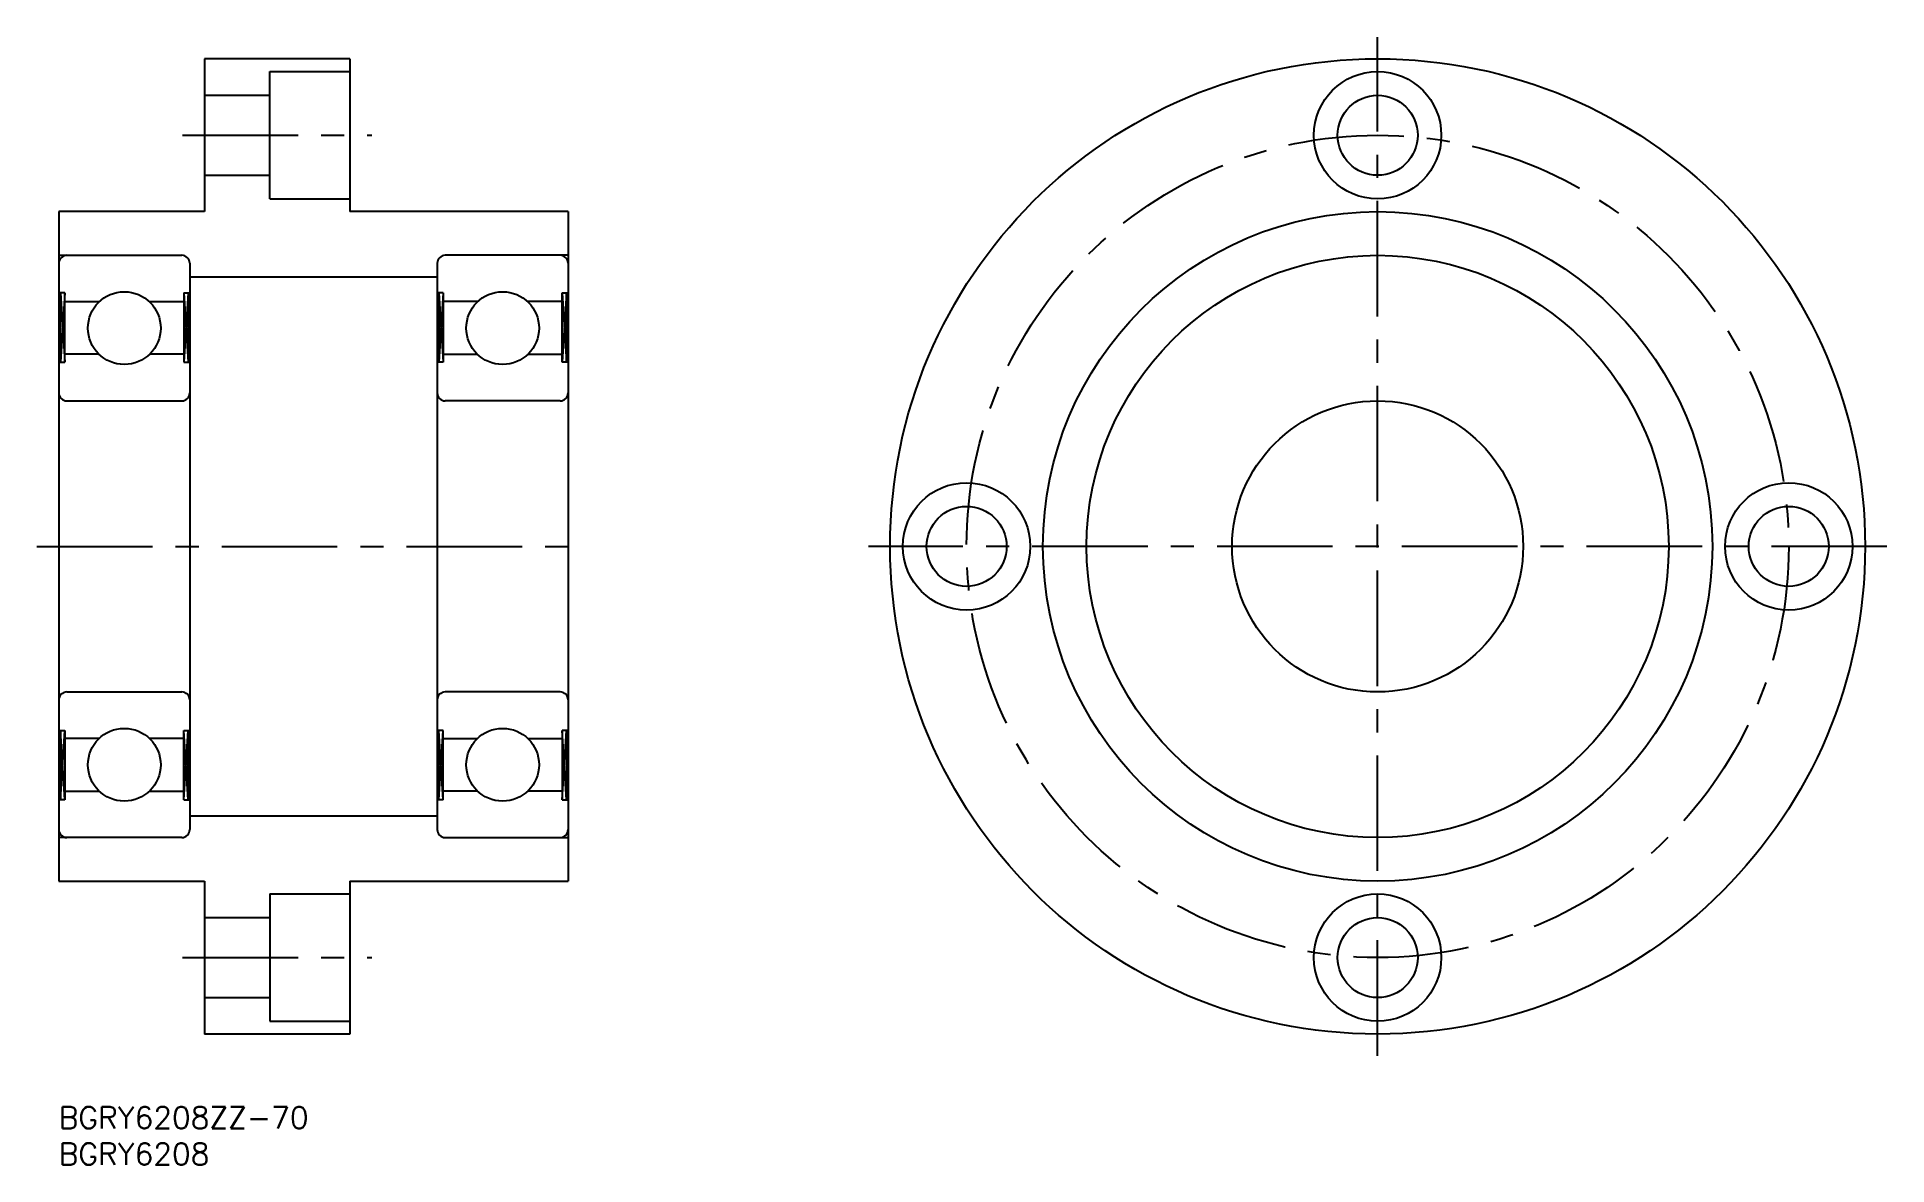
# Model space of a CAD drawing. Extents: x -3 to 251, y -8 to 147.
import ezdxf

# ---------------------------------------------------------------- set-up
doc = ezdxf.new("R2010")
doc.units = 0
doc.header["$LTSCALE"] = 0.5
doc.linetypes.add('CENTER', pattern=[50.8, 31.75, -6.35, 6.35, -6.35])
for name, color, linetype in [('MSM_CENTER', 1, 'CENTER'), ('MSM_CONTINUOUS', 7, 'CONTINUOUS'), ('MSM_NARROW', 5, 'CONTINUOUS'), ('MSM_PART_NUMBER', 7, 'CONTINUOUS')]:
    doc.layers.add(name, color=color, linetype=linetype)
doc.styles.get("Standard").update_dxf_attribs({"font": 'txt.shx', "height": 3, "bigfont": 'bigfont.shx'})

# ---------------------------------------------------------------- blocks, each defined once
blk = doc.blocks.new('*U3')
at = {"layer": 'MSM_PART_NUMBER'}
blk.add_text('BGRY6208ZZ-70', height=3, dxfattribs=at).set_placement((0, -3))
blk = doc.blocks.new('*U4')
at = {"layer": 'MSM_PART_NUMBER'}
blk.add_text('BGRY6208', height=3, dxfattribs=at).set_placement((0, -8))

msp = doc.modelspace()

# ---------------------------------------------------------------- linework, layer by layer
at = {"layer": 'MSM_CENTER'}
for p, q in [((181.26, 7), (181.26, 147)), ((17, 133.5), (43, 133.5)), ((-3, 77), (73, 77)), ((251.26, 77), (111.26, 77)), ((17, 20.5), (43, 20.5))]:
    msp.add_line(p, q, dxfattribs=at)
msp.add_circle((181.26, 77), 56.5, dxfattribs=at)
at = {"layer": 'MSM_CONTINUOUS'}
for p, q in [((40, 144), (20, 144)), ((20, 144), (20, 123)), ((40, 144), (40, 123)), ((29, 142.25), (40, 142.25)), ((29, 124.75), (29, 142.25)), ((20, 139), (29, 139)), ((20, 128), (29, 128)), ((29, 124.75), (40, 124.75)), ((20, 123), (0, 123)), ((0, 123), (0, 31)), ((70, 123), (40, 123)), ((70, 123), (70, 31)), ((0, 117), (16.9, 117)), ((70, 117), (53.1, 117)), ((18, 115.9), (18, 38.1)), ((52, 115.9), (52, 38.1)), ((52, 114), (18, 114)), ((0.83, 111.83), (0, 111.83)), ((0.21, 102.3), (0.21, 111.83)), ((0.83, 102.3), (0.83, 111.83)), ((0.83, 110.65), (5.58, 110.65)), ((12.42, 110.65), (17.17, 110.65)), ((17.17, 111.83), (17.17, 102.3)), ((17.17, 111.83), (18, 111.83)), ((17.79, 111.83), (17.79, 102.3)), ((52.83, 111.83), (52, 111.83)), ((52.21, 111.83), (52.21, 102.3)), ((52.83, 111.83), (52.83, 102.3)), ((57.58, 110.65), (52.83, 110.65)), ((69.17, 110.65), (64.42, 110.65)), ((69.17, 111.83), (70, 111.83)), ((69.17, 102.3), (69.17, 111.83)), ((69.79, 102.3), (69.79, 111.83)), ((0, 102.3), (0.83, 102.3)), ((5.53, 103.4), (0.83, 103.4)), ((17.17, 103.4), (12.47, 103.4)), ((17.17, 102.3), (18, 102.3)), ((52.83, 102.3), (52, 102.3)), ((52.83, 103.4), (57.53, 103.4)), ((64.47, 103.4), (69.17, 103.4)), ((70, 102.3), (69.17, 102.3)), ((1.1, 97), (16.9, 97)), ((68.9, 97), (53.1, 97)), ((1.1, 57), (16.9, 57)), ((68.9, 57), (53.1, 57)), ((0, 51.7), (0.83, 51.7)), ((0.21, 51.7), (0.21, 42.18)), ((0.83, 51.7), (0.83, 42.18)), ((17.17, 42.18), (17.17, 51.7)), ((17.17, 51.7), (18, 51.7)), ((17.79, 42.18), (17.79, 51.7)), ((52.83, 51.7), (52, 51.7)), ((52.21, 42.18), (52.21, 51.7)), ((52.83, 42.18), (52.83, 51.7)), ((70, 51.7), (69.17, 51.7)), ((69.17, 51.7), (69.17, 42.18)), ((69.79, 51.7), (69.79, 42.18)), ((5.53, 50.6), (0.83, 50.6)), ((17.17, 50.6), (12.47, 50.6)), ((52.83, 50.6), (57.53, 50.6)), ((64.47, 50.6), (69.17, 50.6)), ((0.83, 43.35), (5.58, 43.35)), ((12.42, 43.35), (17.17, 43.35)), ((57.58, 43.35), (52.83, 43.35)), ((69.17, 43.35), (64.42, 43.35)), ((0.83, 42.18), (0, 42.18)), ((17.17, 42.18), (18, 42.18)), ((52.83, 42.18), (52, 42.18)), ((69.17, 42.18), (70, 42.18)), ((18, 40), (52, 40)), ((16.9, 37), (0, 37)), ((53.1, 37), (70, 37)), ((0, 31), (20, 31)), ((20, 31), (20, 10)), ((40, 31), (40, 10)), ((40, 31), (70, 31)), ((29, 29.25), (29, 11.75)), ((29, 29.25), (40, 29.25)), ((20, 26), (29, 26)), ((20, 15), (29, 15)), ((29, 11.75), (40, 11.75)), ((40, 10), (20, 10))]:
    msp.add_line(p, q, dxfattribs=at)
for centre, radius in [((181.26, 77), 67), ((181.26, 133.5), 8.75), ((181.26, 133.5), 5.5), ((181.26, 77), 46), ((181.26, 77), 40), ((9, 107), 5), ((61, 107), 5), ((181.26, 77), 20), ((124.76, 77), 8.75), ((237.76, 77), 8.75), ((124.76, 77), 5.5), ((237.76, 77), 5.5), ((9, 47), 5), ((61, 47), 5), ((181.26, 20.5), 8.75), ((181.26, 20.5), 5.5)]:
    msp.add_circle(centre, radius, dxfattribs=at)
for centre, start, end in [((1.1, 115.9), 90, 180), ((16.9, 115.9), 0, 90), ((53.1, 115.9), 90, 180), ((68.9, 115.9), 0, 90), ((1.1, 98.1), 180, 270), ((16.9, 98.1), 270, 0), ((53.1, 98.1), 180, 270), ((68.9, 98.1), 270, 0), ((1.1, 55.9), 90, 180), ((16.9, 55.9), 0, 90), ((53.1, 55.9), 90, 180), ((68.9, 55.9), 0, 90), ((1.1, 38.1), 180, 270), ((16.9, 38.1), 270, 0), ((53.1, 38.1), 180, 270), ((68.9, 38.1), 270, 0)]:
    msp.add_arc(centre, 1.1, start, end, dxfattribs=at)
at = {"layer": 'MSM_NARROW'}
for p, q in [((0.83, 111.83), (0.21, 102.3)), ((0.21, 111.83), (0.83, 102.3)), ((17.79, 111.83), (17.17, 102.3)), ((17.17, 111.83), (17.79, 102.3)), ((52.21, 111.83), (52.83, 102.3)), ((52.83, 111.83), (52.21, 102.3)), ((69.17, 111.83), (69.79, 102.3)), ((69.79, 111.83), (69.17, 102.3)), ((0.83, 42.18), (0.21, 51.7)), ((0.21, 42.18), (0.83, 51.7)), ((17.79, 42.18), (17.17, 51.7)), ((17.17, 42.18), (17.79, 51.7)), ((52.21, 42.18), (52.83, 51.7)), ((52.83, 42.18), (52.21, 51.7)), ((69.17, 42.18), (69.79, 51.7)), ((69.79, 42.18), (69.17, 51.7))]:
    msp.add_line(p, q, dxfattribs=at)

# ---------------------------------------------------------------- block references
at = {"layer": 'MSM_CONTINUOUS'}
for name in ['*U3', '*U4']:
    msp.add_blockref(name, (0, 0), dxfattribs=at)

doc.saveas('drawing.dxf')
